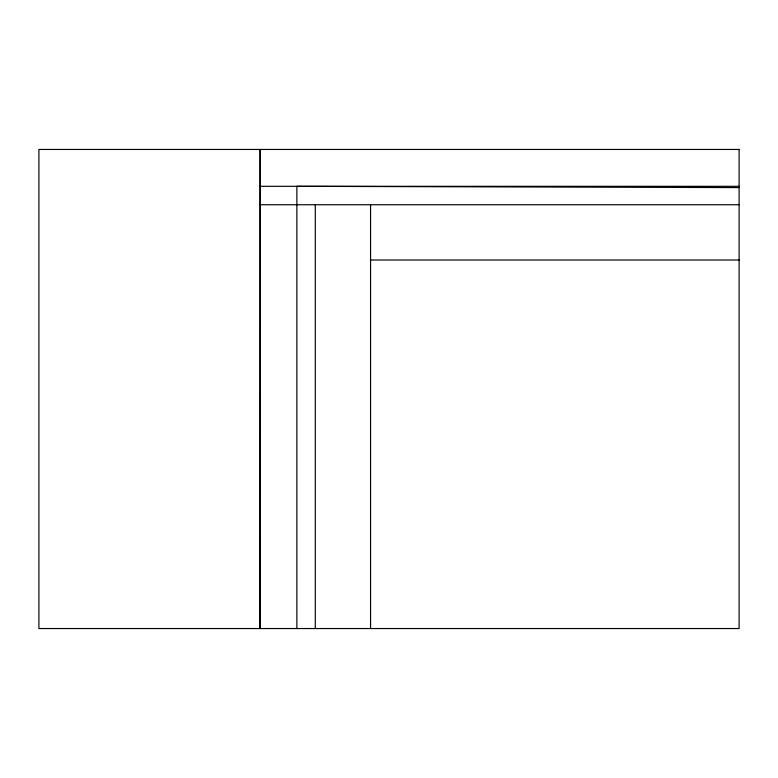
<?xml version="1.0" encoding="UTF-8"?>
<svg xmlns="http://www.w3.org/2000/svg" width="778" height="778" viewBox="0 0 778 778"><rect width="100%" height="100%" fill="white"/><g stroke="black" fill="none" stroke-linecap="round" stroke-linejoin="round"><path stroke-width="1.17" d="M260.017 628.546L260.144 149.454L260.144 628.546M260.017 186.312L739.1 186.312M260.017 204.74L739.1 204.74M370.571 260.017L739.1 260.017M739.1 187.595L296.865 186.312L296.865 628.546M370.571 204.74L370.571 628.546M315.294 204.74L315.294 628.546M739.1 149.454L38.9 149.454L38.9 628.546L739.1 628.546L739.1 149.454"/></g></svg>
